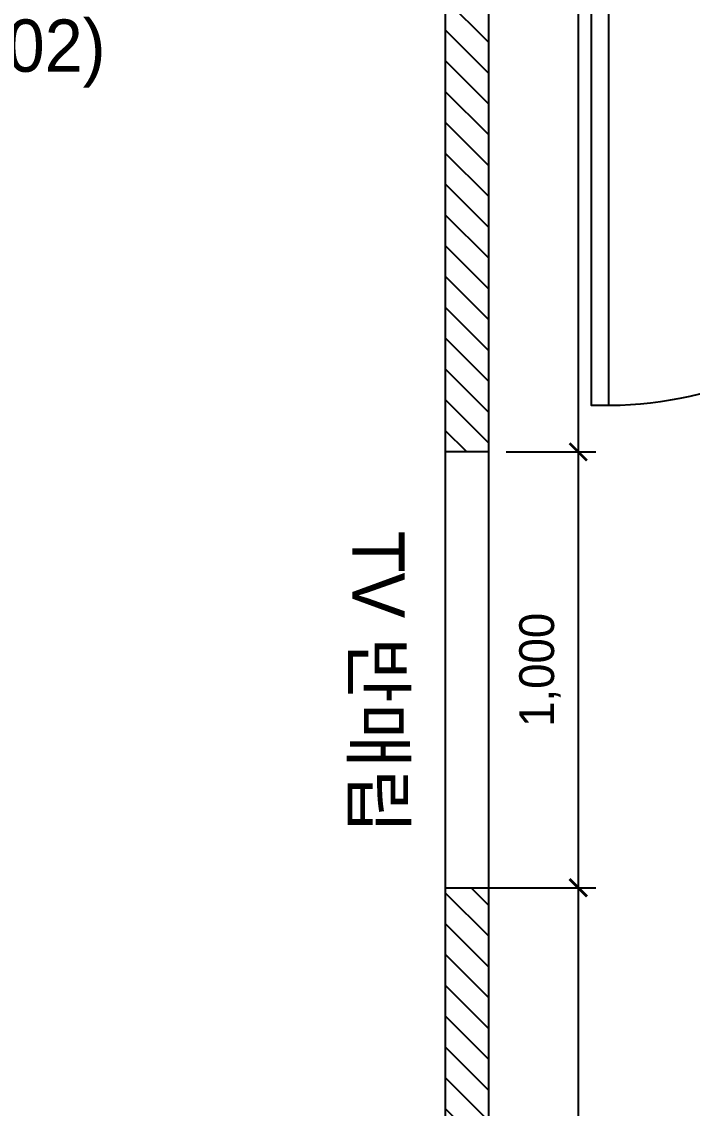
# Model space of a CAD drawing. Header units: millimetres. Extents: x 118028 to 193504, y 42792 to 96100.
# Drawn here: x 154105 to 155643, y 83234 to 85727 of the extents above; entities that cross this region are included whole.
import ezdxf

# ---------------------------------------------------------------- set-up
doc = ezdxf.new("R2010")
doc.units = ezdxf.units.MM
doc.header["$LTSCALE"] = 30
doc.header["$PDMODE"] = 3
doc.layers.get('DEFPOINTS').update_dxf_attribs({"color": 248})
for name, color, linetype in [('0-ELC TEXT', 7, 'Continuous'), ('03-WAL NEW', 3, 'Continuous'), ('07-DIM WAL', 5, 'Continuous'), ('2CONTINUOUS', 2, 'Continuous'), ('CO-DOOR', 8, 'Continuous'), ('설비', 140, 'Continuous')]:
    doc.layers.add(name, color=color, linetype=linetype)
doc.styles.add('HY 울릉도 L', font='')
doc.styles.add('코레일둥고', font='Korail_Round_Gothic_Medium.ttf')
doc.styles.get('HY 울릉도 L').set_extended_font_data('HY울릉도L')
doc.dimstyles.new('40', dxfattribs={"dimscale": 40, "dimtxt": 2, "dimasz": 1, "dimexe": 1, "dimexo": 1, "dimgap": 1, "dimtad": 1, "dimdec": 0, "dimrnd": 0.05, "dimdsep": 46, "dimlunit": 6, "dimtxsty": 'HY 울릉도 L', "dimblk": 'ARCHTICK', "dimcen": 2.5, "dimdle": 1, "dimclrd": 133, "dimclre": 133, "dimclrt": 30, "dimadec": 0, "dimazin": 0, "dimtfac": 1, "dimtdec": 0, "dimtix": 1, "dimtmove": 2, "dimatfit": 3, "dimldrblk": 'ARCHTICK', "dimfxl": 1, "dimlwd": -1, "dimlwe": -1, "dimarcsym": 0})

# ---------------------------------------------------------------- blocks, each defined once
blk = doc.blocks.new('vusaudeh')
at = {"layer": '2CONTINUOUS'}
blk.add_lwpolyline([(155176.4, 81983.8), (155176.4, 85997.8), (155381.4, 85997.8), (155381.4, 81983.8)], dxfattribs=at)
at = {"layer": 'CO-DOOR'}
blk.add_lwpolyline([(155451.4, 84846.8), (155451.4, 85786.8), (155411.4, 85786.8), (155411.4, 84846.8)], close=True, dxfattribs=at)
blk.add_arc((155442.1, 85761.3), 914.6, 269.3254, 1.5962, dxfattribs=at)
blk = doc.blocks.new('_ArchTick')
at = {"color": 0, "linetype": 'ByBlock', "const_width": 0.15}
blk.add_lwpolyline([(-0.5, -0.5), (0.5, 0.5)], dxfattribs=at)
blk = doc.blocks.new('*D370')
at = {"layer": '07-DIM WAL', "color": 133, "transparency": 16777216}
for p, q in [((155381.4, 84779.8), (155381.4, 83699.8)), ((155216.4, 84739.8), (155421.4, 84739.8)), ((155116.4, 83739.8), (155421.4, 83739.8))]:
    blk.add_line(p, q, dxfattribs=at)
at = {"layer": 'DEFPOINTS', "color": 0, "transparency": 16777216}
for p in [(155176.4, 84739.8), (155076.4, 83739.8), (155381.4, 83739.8)]:
    blk.add_point(p, dxfattribs=at)
at = {"layer": '07-DIM WAL', "color": 133, "transparency": 16777216, "xscale": 40, "yscale": 40, "zscale": 40}
for p, rotation in [((155381.4, 84739.8), 90), ((155381.4, 83739.8), 270)]:
    blk.add_blockref('_ArchTick', p, dxfattribs=dict(at, rotation=rotation))
at = {"layer": '07-DIM WAL', "color": 30, "transparency": 16777216, "insert": (155293.5, 84239.8), "char_height": 80, "attachment_point": 5, "rotation": 90, "style": 'HY 울릉도 L'}
blk.add_mtext('1,000', dxfattribs=at)

msp = doc.modelspace()

# ---------------------------------------------------------------- hatches: boundary and pattern name
at = {"layer": '03-WAL NEW'}
h = msp.add_hatch(dxfattribs=at)
h.set_pattern_fill('_USER', color=256, scale=50, angle=135, pattern_type=0)
h.set_pattern_definition([(135, (247414.78, -123514.83), (-35.355339, -35.355339), [])])
h.paths.add_polyline_path([(155076.4, 83739.8), (155076.4, 81983.8), (155076.4, 81983.8), (155176.4, 81983.8), (155176.4, 83739.8)])
h.paths.add_polyline_path([(155176.4, 85997.8), (155126.4, 85997.8, 0.414214), (155076.4, 85947.8), (155076.4, 84322.8), (155076.4, 84739.8), (155176.4, 84739.8)])
h.paths.add_polyline_path([(155381.4, 81147.8), (155381.4, 81983.8), (155176.4, 81983.8), (155076.4, 81983.8), (155076.4, 81963.8), (155361.4, 81963.8), (155361.4, 81167.8), (155076.4, 81167.8), (155076.4, 81147.8), (155176.4, 81147.8)])
h.paths.add_polyline_path([(154966.8, 86322.2), (155129.1, 86169.6), (155017.1, 86050.6), (154854.9, 86203.1)], flags=9)

# ---------------------------------------------------------------- linework, layer by layer
at = {"layer": '03-WAL NEW', "transparency": 33554687}
msp.add_lwpolyline([(155176.4, 85997.8), (155126.4, 85997.8, 0.414214), (155076.4, 85947.8), (155076.4, 81147.8), (155176.4, 81147.8)], format="xyb", dxfattribs=at)
msp.add_lwpolyline([(155076.4, 83739.8), (155176.4, 83739.8), (155176.4, 84739.8), (155076.4, 84739.8)], close=True, dxfattribs=at)

# ---------------------------------------------------------------- block references
msp.add_blockref('vusaudeh', (0, 0))

# ---------------------------------------------------------------- texts
at = {"layer": '0-ELC TEXT', "style": '코레일둥고'}
msp.add_text('TV 반매립', height=120, rotation=270, dxfattribs=at).set_placement((154863.2, 84558.9))
at = {"layer": '설비', "color": 140, "style": '코레일둥고'}
msp.add_text('도배 : 디아망 러스틱회벽-내추럴크림 (PR033-02)', height=120, dxfattribs=at).set_placement((150957, 85612))

# ---------------------------------------------------------------- dimensions: what is measured, and where the dimension line sits
at = {"layer": '07-DIM WAL'}
dim = msp.add_linear_dim(base=(155381.4, 83739.8), p1=(155176.4, 84739.8), p2=(155076.4, 83739.8), angle=90, dimstyle='40', dxfattribs=at)
dim.commit()
dim.dimension.update_dxf_attribs({"geometry": '*D370', "text_midpoint": (155293.5, 84239.8)})

doc.saveas('drawing.dxf')
